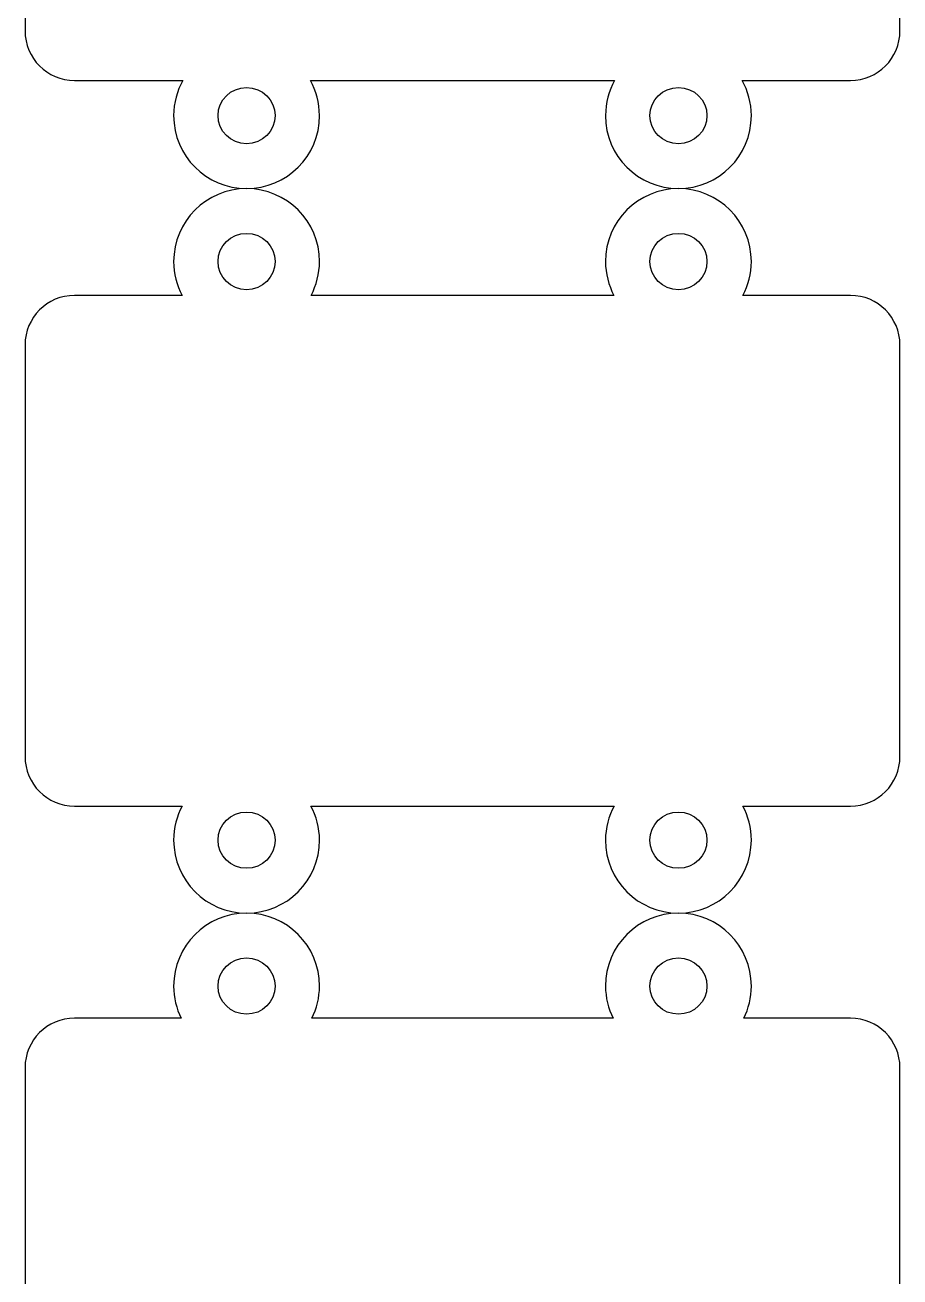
# Model space of a CAD drawing. Extents: x 0 to 978, y 1133 to 1701.
# Drawn here: x 0.1 to 126.9, y 1333.8 to 1515.2 of the extents above; entities that cross this region are included whole.
import ezdxf

# ---------------------------------------------------------------- set-up
doc = ezdxf.new("R2010")
doc.units = 0
doc.layers.add('H0115_Printing_02', color=7, linetype='CONTINUOUS')

msp = doc.modelspace()

# ---------------------------------------------------------------- linework, layer by layer
at = {"layer": 'H0115_Printing_02', "color": 1}
for points in [[(0.1252, 1573.917661), (0.1252, 1514.304662)], [(126.877197, 1514.304662), (126.877197, 1573.917661)], [(7.2932, 1507.134662), (22.975199, 1507.134662)], [(41.463199, 1507.134662), (85.539198, 1507.134662)], [(104.027197, 1507.134662), (119.709197, 1507.134662)], [(22.868199, 1475.993263), (7.2932, 1475.993263)], [(85.432198, 1475.993263), (41.570199, 1475.993263)], [(119.709197, 1475.993263), (104.134197, 1475.993263)], [(0.1252, 1468.823263), (0.1252, 1409.210265)], [(126.877197, 1409.210265), (126.877197, 1468.823263)], [(7.2932, 1402.041265), (22.886199, 1402.041265)], [(41.553199, 1402.041265), (85.450198, 1402.041265)], [(104.117197, 1402.041265), (119.709197, 1402.041265)], [(22.743199, 1371.326466), (7.2932, 1371.326466)], [(85.307198, 1371.326466), (41.695199, 1371.326466)], [(119.709197, 1371.326466), (104.259197, 1371.326466)], [(0.1252, 1364.156466), (0.1252, 1304.542467)], [(126.877197, 1304.542467), (126.877197, 1364.156466)]]:
    msp.add_lwpolyline(points, dxfattribs=at)
for points in [[(32.219199, 1497.951663)], [(94.783198, 1497.951663)], [(32.219199, 1476.822263)], [(94.783198, 1476.822263)], [(119.709197, 1475.993263)], [(32.219199, 1393.024265)], [(94.783198, 1393.024265)], [(32.219199, 1371.894466)], [(94.783198, 1371.894466)], [(119.709197, 1371.326466)]]:
    msp.add_lwpolyline(points, close=True, dxfattribs=at)
for points in [[(0.1252, 1514.304662), (0.1252, 1510.344662), (3.3342, 1507.134662), (7.2932, 1507.134662)], [(119.709197, 1507.134662), (123.668197, 1507.134662), (126.877197, 1510.344662), (126.877197, 1514.304662)], [(22.975199, 1507.134662), (22.137199, 1505.620662), (21.656199, 1503.880662), (21.656199, 1502.027662)], [(42.782199, 1502.027662), (42.782199, 1503.880662), (42.301199, 1505.620662), (41.463199, 1507.134662)], [(85.539198, 1507.134662), (84.701198, 1505.620662), (84.220198, 1503.880662), (84.220198, 1502.027662)], [(105.346197, 1502.027662), (105.346197, 1503.880662), (104.865197, 1505.620662), (104.027197, 1507.134662)], [(28.087199, 1502.027662), (28.087199, 1504.278662), (29.937199, 1506.103662), (32.219199, 1506.103662)], [(32.219199, 1506.103662), (34.501199, 1506.103662), (36.351199, 1504.278662), (36.351199, 1502.027662)], [(90.651198, 1502.027662), (90.651198, 1504.278662), (92.501198, 1506.103662), (94.783198, 1506.103662)], [(94.783198, 1506.103662), (97.065198, 1506.103662), (98.915198, 1504.278662), (98.915198, 1502.027662)], [(21.656199, 1502.027662), (21.656199, 1496.192663), (26.385199, 1491.462663), (32.219199, 1491.462663)], [(32.219199, 1497.951663), (29.937199, 1497.951663), (28.087199, 1499.776663), (28.087199, 1502.027662)], [(36.351199, 1502.027662), (36.351199, 1499.776663), (34.501199, 1497.951663), (32.219199, 1497.951663)], [(32.219199, 1491.462663), (38.053199, 1491.462663), (42.782199, 1496.192663), (42.782199, 1502.027662)], [(84.220198, 1502.027662), (84.220198, 1496.192663), (88.949198, 1491.462663), (94.783198, 1491.462663)], [(94.783198, 1497.951663), (92.501198, 1497.951663), (90.651198, 1499.776663), (90.651198, 1502.027662)], [(98.915198, 1502.027662), (98.915198, 1499.776663), (97.065198, 1497.951663), (94.783198, 1497.951663)], [(94.783198, 1491.462663), (100.617197, 1491.462663), (105.346197, 1496.192663), (105.346197, 1502.027662)], [(32.219199, 1491.463263), (26.385199, 1491.463263), (21.656199, 1486.733263), (21.656199, 1480.898263)], [(42.782199, 1480.898263), (42.782199, 1486.733263), (38.053199, 1491.463263), (32.219199, 1491.463263)], [(94.783198, 1491.463263), (88.949198, 1491.463263), (84.220198, 1486.733263), (84.220198, 1480.898263)], [(105.346197, 1480.898263), (105.346197, 1486.733263), (100.617197, 1491.463263), (94.783198, 1491.463263)], [(28.087199, 1480.898263), (28.087199, 1483.149263), (29.937199, 1484.974263), (32.219199, 1484.974263)], [(32.219199, 1484.974263), (34.501199, 1484.974263), (36.351199, 1483.149263), (36.351199, 1480.898263)], [(90.651198, 1480.898263), (90.651198, 1483.149263), (92.501198, 1484.974263), (94.783198, 1484.974263)], [(94.783198, 1484.974263), (97.065198, 1484.974263), (98.915198, 1483.149263), (98.915198, 1480.898263)], [(21.656199, 1480.898263), (21.656199, 1479.126263), (22.098199, 1477.459263), (22.868199, 1475.993263)], [(32.219199, 1476.822263), (29.937199, 1476.822263), (28.087199, 1478.647263), (28.087199, 1480.898263)], [(36.351199, 1480.898263), (36.351199, 1478.647263), (34.501199, 1476.822263), (32.219199, 1476.822263)], [(41.570199, 1475.993263), (42.340199, 1477.459263), (42.782199, 1479.126263), (42.782199, 1480.898263)], [(84.220198, 1480.898263), (84.220198, 1479.126263), (84.662198, 1477.459263), (85.432198, 1475.993263)], [(94.783198, 1476.822263), (92.501198, 1476.822263), (90.651198, 1478.647263), (90.651198, 1480.898263)], [(98.915198, 1480.898263), (98.915198, 1478.647263), (97.065198, 1476.822263), (94.783198, 1476.822263)], [(104.134197, 1475.993263), (104.904197, 1477.459263), (105.346197, 1479.126263), (105.346197, 1480.898263)], [(7.2932, 1475.993263), (3.3342, 1475.993263), (0.1252, 1472.783263), (0.1252, 1468.823263)], [(126.877197, 1468.823263), (126.877197, 1472.783263), (123.668197, 1475.993263), (119.709197, 1475.993263)], [(0.1252, 1409.210265), (0.1252, 1405.250265), (3.3342, 1402.041265), (7.2932, 1402.041265)], [(119.709197, 1402.041265), (123.668197, 1402.041265), (126.877197, 1405.250265), (126.877197, 1409.210265)], [(22.886199, 1402.041265), (22.103199, 1400.566265), (21.656199, 1398.885265), (21.656199, 1397.099265)], [(42.782199, 1397.099265), (42.782199, 1398.885265), (42.335199, 1400.566265), (41.553199, 1402.041265)], [(85.450198, 1402.041265), (84.667198, 1400.566265), (84.220198, 1398.885265), (84.220198, 1397.099265)], [(105.346197, 1397.099265), (105.346197, 1398.885265), (104.899197, 1400.566265), (104.117197, 1402.041265)], [(28.087199, 1397.099265), (28.087199, 1399.351265), (29.937199, 1401.175265), (32.219199, 1401.175265)], [(32.219199, 1401.175265), (34.501199, 1401.175265), (36.351199, 1399.351265), (36.351199, 1397.099265)], [(90.651198, 1397.099265), (90.651198, 1399.351265), (92.501198, 1401.175265), (94.783198, 1401.175265)], [(94.783198, 1401.175265), (97.065198, 1401.175265), (98.915198, 1399.351265), (98.915198, 1397.099265)], [(21.656199, 1397.099265), (21.656199, 1391.265265), (26.385199, 1386.535265), (32.219199, 1386.535265)], [(32.219199, 1393.024265), (29.937199, 1393.024265), (28.087199, 1394.848265), (28.087199, 1397.099265)], [(36.351199, 1397.099265), (36.351199, 1394.848265), (34.501199, 1393.024265), (32.219199, 1393.024265)], [(32.219199, 1386.535265), (38.053199, 1386.535265), (42.782199, 1391.265265), (42.782199, 1397.099265)], [(84.220198, 1397.099265), (84.220198, 1391.265265), (88.949198, 1386.535265), (94.783198, 1386.535265)], [(94.783198, 1393.024265), (92.501198, 1393.024265), (90.651198, 1394.848265), (90.651198, 1397.099265)], [(98.915198, 1397.099265), (98.915198, 1394.848265), (97.065198, 1393.024265), (94.783198, 1393.024265)], [(94.783198, 1386.535265), (100.617197, 1386.535265), (105.346197, 1391.265265), (105.346197, 1397.099265)], [(32.219199, 1386.535465), (26.385199, 1386.535465), (21.656199, 1381.805465), (21.656199, 1375.970466)], [(42.782199, 1375.970466), (42.782199, 1381.805465), (38.053199, 1386.535465), (32.219199, 1386.535465)], [(94.783198, 1386.535465), (88.949198, 1386.535465), (84.220198, 1381.805465), (84.220198, 1375.970466)], [(105.346197, 1375.970466), (105.346197, 1381.805465), (100.617197, 1386.535465), (94.783198, 1386.535465)], [(28.087199, 1375.970466), (28.087199, 1378.221466), (29.937199, 1380.046465), (32.219199, 1380.046465)], [(32.219199, 1380.046465), (34.501199, 1380.046465), (36.351199, 1378.221466), (36.351199, 1375.970466)], [(90.651198, 1375.970466), (90.651198, 1378.221466), (92.501198, 1380.046465), (94.783198, 1380.046465)], [(94.783198, 1380.046465), (97.065198, 1380.046465), (98.915198, 1378.221466), (98.915198, 1375.970466)], [(21.656199, 1375.970466), (21.656199, 1374.301466), (22.054199, 1372.729466), (22.743199, 1371.326466)], [(32.219199, 1371.894466), (29.937199, 1371.894466), (28.087199, 1373.719466), (28.087199, 1375.970466)], [(36.351199, 1375.970466), (36.351199, 1373.719466), (34.501199, 1371.894466), (32.219199, 1371.894466)], [(41.695199, 1371.326466), (42.384199, 1372.729466), (42.782199, 1374.301466), (42.782199, 1375.970466)], [(84.220198, 1375.970466), (84.220198, 1374.301466), (84.618198, 1372.729466), (85.307198, 1371.326466)], [(94.783198, 1371.894466), (92.501198, 1371.894466), (90.651198, 1373.719466), (90.651198, 1375.970466)], [(98.915198, 1375.970466), (98.915198, 1373.719466), (97.065198, 1371.894466), (94.783198, 1371.894466)], [(104.259197, 1371.326466), (104.948197, 1372.729466), (105.346197, 1374.301466), (105.346197, 1375.970466)], [(7.2932, 1371.326466), (3.3342, 1371.326466), (0.1252, 1368.116466), (0.1252, 1364.156466)], [(126.877197, 1364.156466), (126.877197, 1368.116466), (123.668197, 1371.326466), (119.709197, 1371.326466)]]:
    msp.add_open_spline(points, degree=3, dxfattribs=at)

doc.saveas('drawing.dxf')
